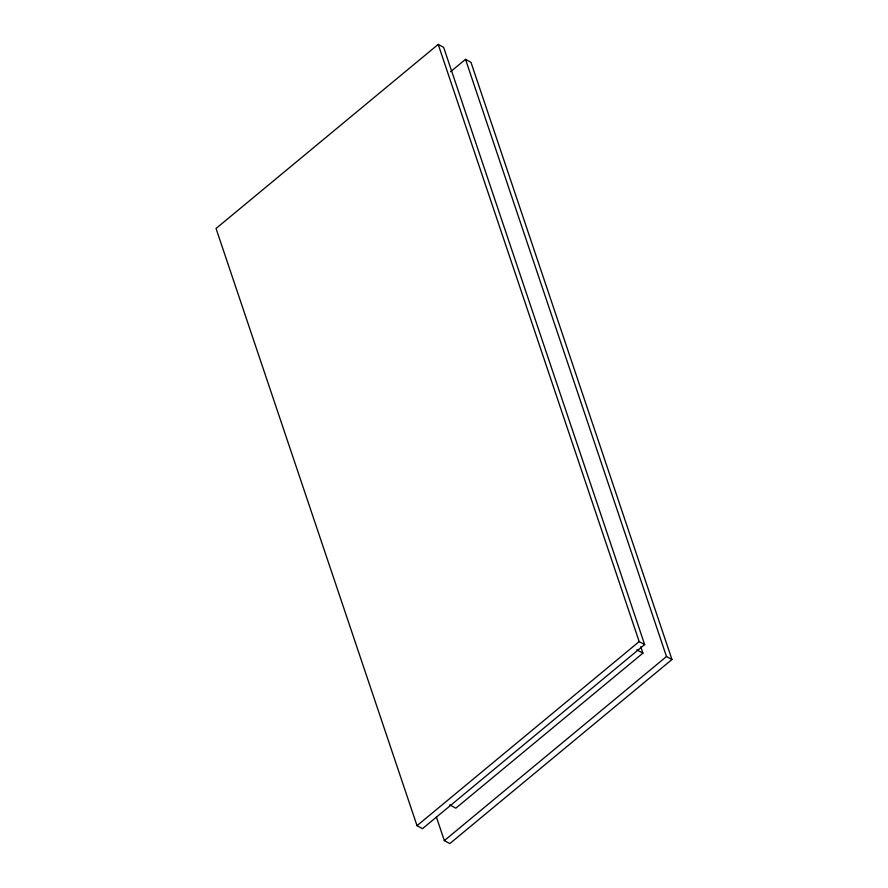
<?xml version="1.0" encoding="UTF-8"?>
<svg xmlns="http://www.w3.org/2000/svg" width="888" height="888" viewBox="0 0 888 888"><rect width="100%" height="100%" fill="white"/><g stroke="black" fill="none" stroke-linecap="round" stroke-linejoin="round"><path stroke-width="1.33" d="M438.206 44.4L216.039 228.482L417.016 825.674L422.488 828.659L644.644 644.577L443.667 47.386L438.206 44.4L639.182 641.591L644.644 644.577M450.56 71.728L465.512 59.341L470.984 62.327L671.961 659.518L449.794 843.6L444.333 840.614L436.385 816.982M417.016 825.674L639.182 641.591M640.77 646.753L642.923 653.146L455.844 808.169L449.772 804.839M444.333 840.614L666.488 656.532L671.961 659.518M636.851 649.827L642.923 653.146M465.512 59.341L666.488 656.532"/></g></svg>
